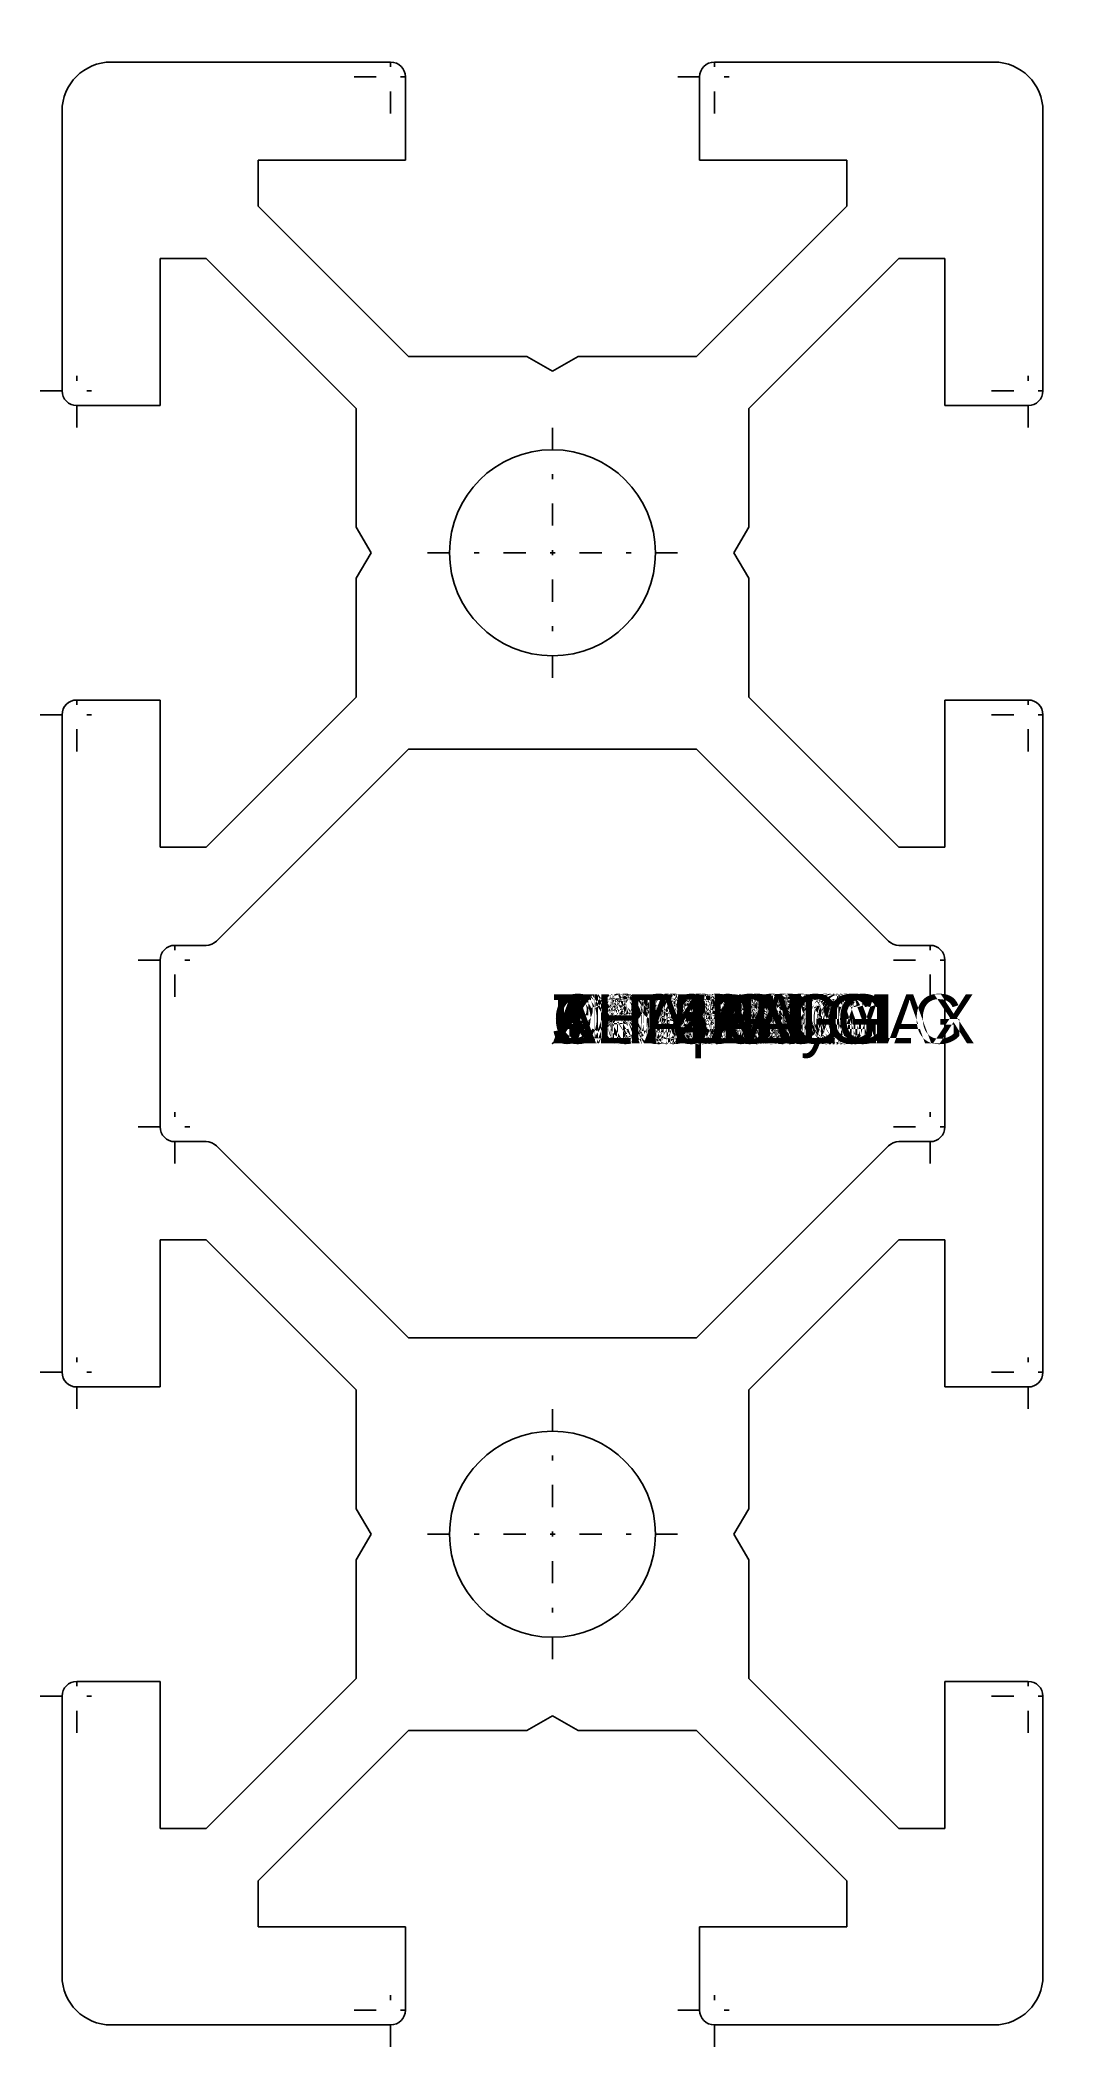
# Model space of a CAD drawing. Extents: x -10.4 to 10.4, y -20.4 to 20.4.
import ezdxf

# ---------------------------------------------------------------- set-up
doc = ezdxf.new("R2010")
doc.units = 0
doc.linetypes.add('CNS_CENTER', pattern=[1.5, 0.45, -0.5, 0.05, -0.5])
doc.linetypes.add('CNS_SOLID', pattern=[0])
doc.layers.get('0').update_dxf_attribs({"linetype": 'CONTINUOUS'})
doc.layers.add('CENTER', color=7, linetype='CNS_CENTER')
doc.layers.add('VIS', color=7, linetype='CNS_SOLID')

msp = doc.modelspace()

# ---------------------------------------------------------------- linework, layer by layer
at = {"layer": 'CENTER', "color": 4}
for p, q in [((-3.3, 18.953), (-3.3, 20.447)), ((3.3, 18.953), (3.3, 20.447)), ((-4.047, 19.7), (-2.553, 19.7)), ((2.553, 19.7), (4.047, 19.7)), ((-9.7, 12.553), (-9.7, 14.047)), ((9.7, 12.553), (9.7, 14.047)), ((-10.447, 13.3), (-8.953, 13.3)), ((8.953, 13.3), (10.447, 13.3)), ((0, 7.453), (0, 12.547)), ((-2.547, 10), (2.547, 10)), ((-9.7, 5.953), (-9.7, 7.447)), ((9.7, 5.953), (9.7, 7.447)), ((-10.447, 6.7), (-8.953, 6.7)), ((8.953, 6.7), (10.447, 6.7)), ((-7.7, 0.953), (-7.7, 2.447)), ((7.7, 0.953), (7.7, 2.447)), ((-8.447, 1.7), (-6.953, 1.7)), ((6.953, 1.7), (8.447, 1.7)), ((-7.7, -2.447), (-7.7, -0.953)), ((7.7, -2.447), (7.7, -0.953)), ((-8.447, -1.7), (-6.953, -1.7)), ((6.953, -1.7), (8.447, -1.7)), ((-9.7, -7.447), (-9.7, -5.953)), ((9.7, -7.447), (9.7, -5.953)), ((-10.447, -6.7), (-8.953, -6.7)), ((8.953, -6.7), (10.447, -6.7)), ((0, -12.547), (0, -7.453)), ((-2.547, -10), (2.547, -10)), ((-9.7, -14.047), (-9.7, -12.553)), ((9.7, -14.047), (9.7, -12.553)), ((-10.447, -13.3), (-8.953, -13.3)), ((8.953, -13.3), (10.447, -13.3)), ((-3.3, -20.447), (-3.3, -18.953)), ((3.3, -20.447), (3.3, -18.953)), ((-4.047, -19.7), (-2.553, -19.7)), ((2.553, -19.7), (4.047, -19.7))]:
    msp.add_line(p, q, dxfattribs=at)
at = {"layer": 'VIS', "color": 1}
for p, q in [((-3.3, 20), (-9, 20)), ((-3, 18), (-3, 19.7)), ((3, 19.7), (3, 18)), ((9, 20), (3.3, 20)), ((-10, 19), (-10, 13.3)), ((10, 13.3), (10, 19)), ((-6, 18), (-3, 18)), ((-6, 17.061), (-6, 18)), ((3, 18), (6, 18)), ((6, 18), (6, 17.061)), ((-2.939, 14), (-6, 17.061)), ((6, 17.061), (2.939, 14)), ((-8, 16), (-7.061, 16)), ((-8, 13), (-8, 16)), ((-7.061, 16), (-4, 12.939)), ((4, 12.939), (7.061, 16)), ((7.061, 16), (8, 16)), ((8, 16), (8, 13)), ((-0.52, 14), (-2.939, 14)), ((0, 13.7), (-0.52, 14)), ((0.52, 14), (0, 13.7)), ((2.939, 14), (0.52, 14)), ((-9.7, 13), (-8, 13)), ((-4, 12.939), (-4, 10.52)), ((4, 10.52), (4, 12.939)), ((8, 13), (9.7, 13)), ((-4, 10.52), (-3.7, 10)), ((3.7, 10), (4, 10.52)), ((-3.7, 10), (-4, 9.48)), ((4, 9.48), (3.7, 10)), ((-4, 9.48), (-4, 7.061)), ((4, 7.061), (4, 9.48)), ((-8, 7), (-9.7, 7)), ((-8, 4), (-8, 7)), ((-4, 7.061), (-7.061, 4)), ((7.061, 4), (4, 7.061)), ((8, 7), (8, 4)), ((9.7, 7), (8, 7)), ((-10, 6.7), (-10, -6.7)), ((10, -6.7), (10, 6.7)), ((-2.939, 6), (-6.851, 2.088)), ((2.939, 6), (-2.939, 6)), ((6.851, 2.088), (2.939, 6)), ((-7.061, 4), (-8, 4)), ((8, 4), (7.061, 4)), ((-8, 1.7), (-8, -1.7)), ((-7.064, 2), (-7.7, 2)), ((7.7, 2), (7.064, 2)), ((8, -1.7), (8, 1.7)), ((-7.7, -2), (-7.064, -2)), ((7.064, -2), (7.7, -2)), ((-6.851, -2.088), (-2.939, -6)), ((2.939, -6), (6.851, -2.088)), ((-8, -4), (-7.061, -4)), ((-8, -7), (-8, -4)), ((-7.061, -4), (-4, -7.061)), ((4, -7.061), (7.061, -4)), ((7.061, -4), (8, -4)), ((8, -4), (8, -7)), ((-2.939, -6), (2.939, -6)), ((-9.7, -7), (-8, -7)), ((-4, -7.061), (-4, -9.48)), ((4, -9.48), (4, -7.061)), ((8, -7), (9.7, -7)), ((-4, -9.48), (-3.7, -10)), ((3.7, -10), (4, -9.48)), ((-3.7, -10), (-4, -10.52)), ((4, -10.52), (3.7, -10)), ((-4, -10.52), (-4, -12.939)), ((4, -12.939), (4, -10.52)), ((-8, -13), (-9.7, -13)), ((-8, -16), (-8, -13)), ((-4, -12.939), (-7.061, -16)), ((7.061, -16), (4, -12.939)), ((8, -13), (8, -16)), ((9.7, -13), (8, -13)), ((-10, -13.3), (-10, -19)), ((10, -19), (10, -13.3)), ((-0.52, -14), (0, -13.7)), ((0, -13.7), (0.52, -14)), ((-6, -17.061), (-2.939, -14)), ((-2.939, -14), (-0.52, -14)), ((0.52, -14), (2.939, -14)), ((2.939, -14), (6, -17.061)), ((-7.061, -16), (-8, -16)), ((8, -16), (7.061, -16)), ((-6, -18), (-6, -17.061)), ((6, -17.061), (6, -18)), ((-3, -18), (-6, -18)), ((-3, -19.7), (-3, -18)), ((3, -18), (3, -19.7)), ((6, -18), (3, -18)), ((-9, -20), (-3.3, -20)), ((3.3, -20), (9, -20))]:
    msp.add_line(p, q, dxfattribs=at)
for centre in [(0, 10), (0, -10)]:
    msp.add_circle(centre, 2.1, dxfattribs=at)
for centre, radius, start, end in [((-9, 19), 1, 90, 180), ((-3.3, 19.7), 0.3, 0, 90), ((3.3, 19.7), 0.3, 90, 180), ((9, 19), 1, 0, 90), ((-9.7, 13.3), 0.3, 180, 270), ((9.7, 13.3), 0.3, 270, 360), ((-9.7, 6.7), 0.3, 90, 180), ((9.7, 6.7), 0.3, 0, 90), ((-7.064, 2.3), 0.3, 269.9887, 315.0108), ((7.064, 2.3), 0.3, 224.9903, 270.0109), ((-7.7, 1.7), 0.3, 90, 180), ((7.7, 1.7), 0.3, 0, 90), ((-7.7, -1.7), 0.3, 180, 270), ((-7.064, -2.3), 0.3, 44.99, 90.0112), ((7.064, -2.3), 0.3, 89.9892, 135.009), ((7.7, -1.7), 0.3, 270, 360), ((-9.7, -6.7), 0.3, 180, 270), ((9.7, -6.7), 0.3, 270, 360), ((-9.7, -13.3), 0.3, 90, 180), ((9.7, -13.3), 0.3, 0, 90), ((-9, -19), 1, 180, 270), ((9, -19), 1, 270, 360), ((-3.3, -19.7), 0.3, 270, 360), ((3.3, -19.7), 0.3, 180, 270)]:
    msp.add_arc(centre, radius, start, end, dxfattribs=at)
msp.add_point((0, 0), dxfattribs=at)

# ---------------------------------------------------------------- texts
at = {"flags": 9}
for tag, s in [('ALT2', ''), ('ALT2ALG', " '', 'w/o SC (High Precision Cut)', '-SC', 'with SC (High Precision Cut)' "), ('ALT3', ''), ('ALT3ALG', " '','w/o 45 Degree Cut','1','with 45 Degree Cut' "), ('ALT3PN', ''), ('ALT4ALG', " '','w/o Fastening Location Wrench Access Hole Alterations','1','with Fastening Location Wrench Access Hole Alterations' "), ('ALT41ALG', " '','N/A' "), ('ALT42', ''), ('ALT42ALG', " '','N/A' "), ('ALT5HALG', " '','w/o Location Specified Wrench Access Hole Alteratons (Horizontal)','1','with Location Specified Wrench Access Hole Alterato"), ('AHALG', '[0]'), ('ALT5VALG', " '','w/o Location Specified Wrench Access Hole Alteratons (Vertical)','1','with Location Specified Wrench Access Hole Alteratons"), ('AVALG', '[0]'), ('ALT5PALG', " '','w/o Location Specified Wrench Access Hole Alteratons (Crisscross)','1','with Location Specified Wrench Access Hole Alterato"), ('APALG', '[0]'), ('ALT6V', ''), ('ALT6VALG', " '','w/o Counterbore Hole in Specified Position (Vertical)','1','with Counterbore Hole in Specified Position (Vertical)' "), ('ALT6H', ''), ('ALT6HALG', " '','w/o Counterbore Hole in Specified Position (Horizontal)','1','with Counterbore Hole in Specified Position (Horizontal)' "), ('ALT6XPN', ''), ('ALT6YPN', ''), ('ALT6PN', ''), ('ALT7ALG', " '','w/o M Type Hole Alteration','1','with M Type Hole Alteration' "), ('ALT8T', ''), ('ALT8TALG', " '','w/o L Type Hole Alteration (Top)','1','with L Type Hole Alteration (Top)' "), ('ALT8B', ''), ('ALT8BALG', " '','w/o L Type Hole Alteration (Bottom)','1','with L Type Hole Alteration (Bottom)' "), ('ALT8PN', ''), ('ALT1', ''), ('ALT4', ''), ('ALT41', ''), ('ALT4PN', ''), ('ALT5H', ''), ('AH', '0'), ('AHMIN', '7.000'), ('AHMAX', '152.350'), ('ALT5V', ''), ('AV', '0'), ('AVMIN', '7.000'), ('AVMAX', '152.350'), ('ALT5P', ''), ('AP', '0'), ('APMIN', '7.000'), ('APMAX', '152.350'), ('ALT5HPN', ''), ('ALT5VPN', ''), ('ALT5PPN', ''), ('ALT5PN', ''), ('ALT7', ''), ('ALT7PN', ''), ('JLPALG', '[0]'), ('J', '20'), ('JLP', '0'), ('JLPMIN', '12.000'), ('JLPMAX', '0.000'), ('YAALG', '[0]'), ('YBALG', '[0]'), ('YC', '0'), ('YCMIN', '16.000'), ('YCMAX', '206.000'), ('YCALG', '[0]'), ('YDALG', '[0]'), ('YEALG', '[0]'), ('YA', '0'), ('YAMIN', '7.000'), ('YAMAX', '164.000'), ('YB', '0'), ('YBMIN', '16.000'), ('YBMAX', '185.000'), ('YD', '0'), ('YDMIN', '16.000'), ('YDMAX', '227.000'), ('YE', '0'), ('YEMIN', '16.000'), ('YEMAX', '143.000'), ('TPS', 'HFS5-2040'), ('XAALG', '[0]'), ('XBALG', '[0]'), ('XC', '0'), ('XCMIN', '16.000'), ('XCMAX', '206.000'), ('XCALG', '[0]'), ('XDALG', '[0]'), ('XEALG', '[0]'), ('XA', '0'), ('XAMIN', '7.000'), ('XAMAX', '164.000'), ('XB', '0'), ('XBMIN', '16.000'), ('XBMAX', '185.000'), ('XD', '0'), ('XDMIN', '16.000'), ('XDMAX', '227.000'), ('XE', '0'), ('XEMIN', '16.000'), ('XEMAX', '143.000'), ('ZALG', " '','N/A' "), ('Z', ''), ('ST', 'Clear Anodize'), ('SA', '324'), ('Company', 'Misumi'), ('CPS', ''), ('CPSALG', " '','N/A' "), ('CDSL', ''), ('CDSLALG', " '','N/A' "), ('CDSR', ''), ('CDSRALG', " '','N/A' "), ('CH', '0'), ('CHMIN', '10.000'), ('CHMAX', '171.050'), ('CHALG', '[0]'), ('CV', '0'), ('CVMIN', '10.000'), ('CVMAX', '171.050'), ('CVALG', '[0]'), ('CP', '0'), ('CPMIN', '10.000'), ('CPMAX', '171.050'), ('CPALG', '[0]'), ('MASS', '0.88'), ('HPS', ''), ('HPSALG', " '','N/A' "), ('NOHL', ''), ('NOHLALG', " '','N/A' "), ('HDLALG', " '','N/A' "), ('NOHR', ''), ('NOHRALG', " '','N/A' "), ('HDRALG', " '','N/A' "), ('NOMH5H', '0'), ('NOMH5HMAX', '5.000'), ('NOMH5HALG', '[0]'), ('BHALG', '[0]'), ('DHALG', '[0]'), ('EHALG', '[0]'), ('NOMH5V', '0'), ('NOMH5VMAX', '5.000'), ('NOMH5VALG', '[0]'), ('BVALG', '[0]'), ('DVALG', '[0]'), ('EVALG', '[0]'), ('NOMH5P', '0'), ('NOMH5PMAX', '5.000'), ('NOMH5PALG', '[0]'), ('BPALG', '[0]'), ('DPALG', '[0]'), ('EPALG', '[0]'), ('NOMH6V', '0'), ('NOMH6VMAX', '5.000'), ('NOMH6VALG', '[0]'), ('NOMH6H', '0'), ('NOMH6HMAX', '5.000'), ('NOMH6HALG', '[0]'), ('DD6', '13.0'), ('DD16', '19.0'), ('HPS7', ''), ('HPS7ALG', " '','N/A' "), ('HDL7ALG', " '','N/A' "), ('HDR7ALG', " '','N/A' "), ('HQ', '0'), ('HQALG', '0'), ('KLPALG', '[0]'), ('D8', '7.1'), ('NB', 'HFS5-2040-150'), ('NN', 'HFS5-2040, HFSB5-2040, CAF5-2040, HFSF5-2040'), ('NT', 'HFS5 Series Aluminum Extrusions 20,40 Square -2 Slots-'), ('LINA', 'HFS5-2040-150'), ('PN', 'HFS5-2040-150'), ('MAT', 'A6N01SS-T5 Aluminum Alloy or 6005A-T5 Aluminum Alloy'), ('FRMW', '20'), ('FRMH', '40'), ('L', '150'), ('LX', '1.358x10^ 4'), ('LY', '5.13x10^ 4'), ('HL', '10'), ('HR', '10'), ('K', '20'), ('DD4', '7.35'), ('HDL', ''), ('HDR', ''), ('BH', '0'), ('BHMIN', '10.000'), ('BHMAX', '161.700'), ('DH', '0'), ('DHMIN', '10.000'), ('DHMAX', '180.400'), ('EH', '0'), ('EHMIN', '10.000'), ('EHMAX', '143.000'), ('BV', '0'), ('BVMIN', '10.000'), ('BVMAX', '161.700'), ('DV', '0'), ('DVMIN', '10.000'), ('DVMAX', '180.400'), ('EV', '0'), ('EVMIN', '10.000'), ('EVMAX', '143.000'), ('BP', '0'), ('BPMIN', '10.000'), ('BPMAX', '161.700'), ('DP', '0'), ('DPMIN', '10.000'), ('DPMAX', '180.400'), ('EP', '0'), ('EPMIN', '10.000'), ('EPMAX', '143.000'), ('HDL7', ''), ('HDR7', ''), ('H7', '10'), ('D7', '7.1'), ('KLP', '0'), ('KLPMIN', '12.000'), ('KLPMAX', '0.000'), ('L1', '0.000'), ('KT', 'DUMMY')]:
    msp.add_attdef(tag, (0, 0), s, height=1, dxfattribs=at)

doc.saveas('drawing.dxf')
